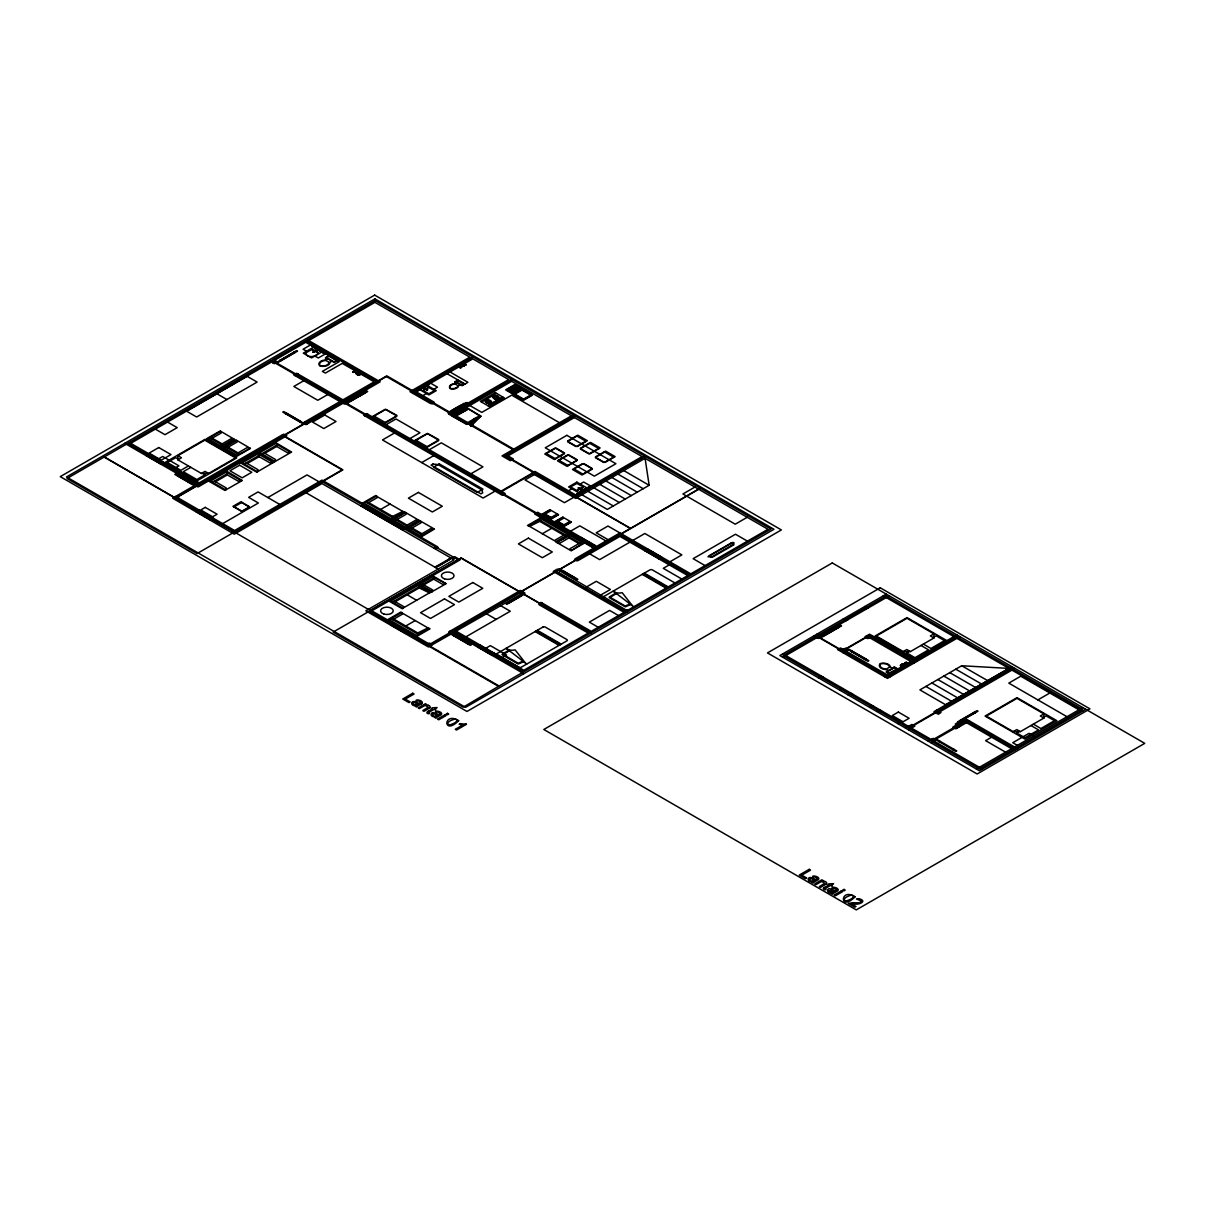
<?xml version="1.0" encoding="UTF-8"?>
<svg xmlns="http://www.w3.org/2000/svg" width="1205" height="1205" viewBox="0 0 1205 1205"><rect width="100%" height="100%" fill="white"/><g stroke="black" fill="none" stroke-linecap="round" stroke-linejoin="round"><path stroke-width="1.5" d="M489.697 401.958L488.371 402.395M426.209 389.637L427.715 389.772L426.901 389.125M579.876 488.176L578.144 487.95L579.228 488.627M497.168 397.635L495.692 398.072M314.068 351.965L316.614 350.354M823.482 888.236C822.669 890.254 827.624 890.103 825.41 888.959M424.055 388.176L427.429 389.396M497.063 397.168L495.888 396.581M236.647 440.428L235.773 440.021L222.232 447.838L236.888 456.288L250.489 448.245L237.024 455.294L223.979 447.763L236.677 440.367L249.721 447.974M275.282 442.371L291.61 452.041L274.318 461.982L257.704 452.523M432.354 591.745L419.656 584.289L432.7 576.758L446.196 583.747L432.565 575.749M584.787 542.928L570.944 550.806L583.054 543.003L569.995 535.472L556.529 542.521L570.146 534.463M424.19 388.221L425.275 388.04M487.121 401.431L488.176 400.919M502.199 654.195L508.796 650.293M503.645 654.195L509.414 650.775M609.248 597.002L615.845 593.101M610.694 597.002L616.463 593.583M578.445 487.98L582.241 489.426L579.831 488.417M314.204 352.101L312.818 352.071L313.887 351.438M331.571 360.943L329.944 362.81A6.974 4.022 0 0 1 320.289 366.079A2.29 1.326 0 0 1 319.446 365.582A6.974 4.022 0 0 1 325.079 360.009L328.317 359.075M459.918 384.47L458.578 386.022A5.784 3.344 0 0 1 450.565 388.718A1.898 1.1 0 0 1 449.872 388.311A5.784 3.344 0 0 1 454.541 383.687L457.237 382.919M422.036 703.389C424.281 700.512 414.204 698.554 416.403 701.114M470.507 424.973L480.042 416.418L471.245 425.229L468.7 424.1L474.168 418.903M471.637 425.787L471.471 425.952A2.651 1.536 0 0 0 472.932 424.341M475.086 418.346L469.122 424.07L470.658 424.853M581.91 489.712L578.475 488.311M428.829 712.396L433.619 709.579L435.803 709.745L434.568 709.037L437.084 707.576L432.444 707.817L431.495 708.359L432.399 708.886L428.242 711.281M825.335 888.477L830.109 885.66L832.293 885.826L831.073 885.118L833.589 883.657L828.95 883.898L828.001 884.44L828.904 884.952L824.747 887.362M305.603 352.975L311.944 349.42L317.924 352.749M570.914 486.73L576.909 483.416L583.25 486.971L576.984 490.601L570.944 487.106M583.22 487.332L576.984 490.586M459.798 366.425L461.184 367.45M902.214 666.455L900.768 665.386M257.418 471.893L242.295 462.825L257.96 453.788L273.083 462.509L273.942 461.907M419.506 520.726L418.783 520.229L406.1 527.549L393.041 520.018L405.648 512.441M488.959 400.964L489.531 401.401M377.301 497.605L367.646 503.178M402.56 614.068L392.83 619.701M554.978 540.217L564.708 534.598M427.338 389.818L426.63 389.802M356.213 373.068L357.117 373.068M462.012 365.657L462.916 365.657M462.916 366.049L462.057 366.079M903.675 664.121L904.578 664.121M904.563 664.527L903.705 664.527M316.674 350.806L314.189 351.514L315.454 350.565M894.246 667.766L896.701 668.745M421.283 703.901L418.045 705.784A15.665 9.053 0 0 0 417.307 706.266A3.781 2.184 0 0 0 416.644 707.034L415.363 706.296A3.736 2.154 0 0 1 416.011 705.633C410.378 706.612 410.212 699.879 415.65 701.882A8.33 4.805 0 0 1 416.433 702.184L416.99 702.425A17.954 10.363 0 0 0 419.581 703.464M424.446 388.131L425.214 388.115M272.933 362.871L275.93 361.154M280.087 360.37L293.975 352.357M280.614 360.687L294.592 352.719M290.164 355.415L277.963 362.464L274.499 360.325L305.739 342.28L339.253 361.636L322.368 371.381L325.365 373.098L342.235 363.368L374.198 381.819L342.958 399.849L296.641 373.249L293.523 374.77L339.961 401.581L304.428 422.096L307.426 423.814M310.257 345.082L303.088 349.224L306.582 351.242M312.261 346.227L323.482 352.704M312.969 347.567L303.283 353.14L311.568 357.93L321.238 352.342M146.212 455.716L149.209 453.984M147.522 456.108L159.482 463.021M148.32 455.882L150.113 454.842M325.471 353.863L318.286 358.006L314.851 356.032M328.935 355.686L325.696 357.554L334.207 362.464L337.445 360.596M294.954 375.599L297.951 373.866M326.901 357.313L329.161 356.303L336.255 360.37M326.706 358.141L325.29 358.021L327.112 358.367M158.111 459.12L162.705 456.469L178.958 465.853L174.379 468.504M159.888 462.554L161.681 461.53M336.255 360.807L333.906 361.831L326.901 357.78M303.826 380.705L293.839 386.474L317.789 400.286L327.76 394.532M160.19 463.774L163.172 462.042M177.873 455.716L204.805 440.156L235.532 457.9L208.601 473.445L201.416 473.445L177.873 459.858L177.873 455.716L181.473 457.78L177.873 459.858M211.297 438.725L221.193 433.017L220.364 431.661M221.178 444.434L231.074 438.71L233.409 439.192M188.447 465.958L180.871 470.342L167.299 462.509L175.689 457.674L177.873 458.939M354.014 371.532L352.884 372.179L355.008 372.104M353.291 372.179L354.21 371.652M353.592 372.36L355.596 371.2M354.707 371.938L355.716 371.697M355.219 372.225L352.884 371.953M190.842 467.344L183.265 471.712L196.837 479.545L205.212 474.71L203.012 473.445M356.966 372.42L355.596 373.204L358.111 373.083M177.677 476.065L178.626 475.508M285.645 413.737L286.594 413.179M227.218 447.718L237.114 442.009L236.27 440.653M357.719 373.414A5.92 3.419 0 0 1 356.379 374.047L357.162 374.484A5.92 3.419 0 0 1 358.247 373.716L357.629 373.369M358.442 374.092L357.524 374.635L359.843 374.906L358.156 373.776M358.653 374.213L357.524 374.86L359.647 374.785M359.361 373.806L357.915 374.86M358.216 375.041L360.235 373.866M358.518 375.207L360.355 374.378M201.416 473.445L205.016 471.366L208.601 473.445M237.099 453.426L246.995 447.703L249.33 448.185M191.565 484.079L192.514 483.521L178.415 475.629M299.518 421.75L300.482 421.193M196.581 484.5L194.427 485.736L174.8 474.409L175.764 473.851L182.934 477.993M282.527 434.869L283.717 434.192L286.835 435.713L198.027 486.986L183.175 478.144M304.549 422.157L302.395 423.407L282.768 412.065L283.717 411.523L290.902 415.665M350.173 400.768L364.061 392.755M350.7 401.069L364.678 393.116M348.049 402.862L360.37 395.601M360.491 395.662L367.676 391.52L366.712 390.962L344.449 404.097L343.018 403.268M212.502 482.211L228.167 473.173M261.771 453.773L277.436 444.72M244.284 463.97L259.949 454.933M215.499 481.744L227.368 474.906M247.281 463.503L259.15 456.665M264.784 453.306L276.638 446.468M225.275 489.592L226.284 487.98L214.4 481.111M240.94 480.554L238.138 481.126L226.254 474.273M274.544 461.138L275.553 459.527L263.669 452.673M290.209 452.101L287.408 452.688L275.523 445.82M257.057 471.351L258.066 469.724L246.181 462.871M272.722 462.298L269.92 462.886L258.036 456.032M208.435 480.976L224.913 490.42L242.341 480.479L226.013 470.824M273.234 462.569L256.831 472.179L240.217 462.735M195.782 511.553L198.765 509.82M197.078 511.944L209.037 518.858M197.876 511.718L199.669 510.679M364.979 416.026L367.977 414.294M372.164 416.719L385.525 409.188L396.852 415.409M412.954 393.417L472.812 358.864L508.706 379.59L448.863 414.143L451.86 415.876L511.703 381.322L642.069 456.59L575.644 494.939L534.93 471.426L531.932 473.158L575.644 498.388L645.067 458.307L767.992 529.281L690.781 573.851L607.968 526.028L596.219 532.821L608.179 539.72M374.107 416.102L385.329 409.625M429.161 384.32L418.045 390.736L429.266 384.395M461.169 365.778L458.804 367.013L460.581 367.796M464.437 363.759L462.328 365.115L463.503 365.808L462.358 366.471L460.988 365.687M462.63 365.296L463.247 364.934A5.92 3.419 0 0 0 464.573 365.567L463.805 366.019A5.92 3.419 0 0 0 462.705 365.251M461.56 366.019L459.256 367.495L461.575 367.224L460.656 366.697M463.338 364.995L466.214 364.558L463.895 364.814M463.805 366.019L464.573 365.567M424.717 388.718L426.525 389.622M425.501 388.281L426.555 389.14L424.898 388.673M423.271 390.254L428.543 387.347L434.116 390.465M428.784 387.377L423.181 390.616L428.86 393.779L434.116 390.872M209.444 518.406L211.237 517.367M422.97 395.571L426.314 393.643M433.86 389.275L437.52 387.167L430.652 383.205M209.745 519.611L212.728 517.879M233.936 506.959L241.904 502.349M385.178 422.503L396.4 416.026M456.062 381.458L457.403 380.69M384.139 423.618L396.852 416.282M455.882 382.136L455.053 381.849M456.228 382.331L454.707 382.045L457.734 380.102L464.799 384.184L467.917 382.301L450.068 371.984M386.037 424.717L396.008 418.963L419.958 432.791L409.971 438.545M242.115 511.101L249.089 507.079M242.416 511.282L249.39 507.245M222.669 523.618L258.382 502.997L248.652 497.364L258.081 491.911L279.801 504.458M267.826 497.545L307.049 474.906L319.009 481.804M462.434 385.148L463.789 384.365M433.529 402.967L434.327 402.5L433.333 401.928M433.725 403.073L432.128 403.991L430.938 403.298M394.442 433.032L382.482 439.945L483.1 498.042L495.074 491.128M322.563 481.578L342.913 469.845L283.868 435.743L342.506 401.883L596.068 548.275L520.259 592.032L461.214 557.945L458.021 559.783L322.368 481.699L234.779 532.264L370.236 610.468L457.81 559.903M460.054 405.603L449.887 411.477L451.679 412.517M452.387 410.152L464.03 403.524M452.809 415.861L466.214 408.118M453.05 415.996L466.456 408.254M454.662 416.915L468.067 409.173M414.068 440.894L427.413 433.378L438.756 439.599M481.578 402.063L496.535 393.417M416.011 440.292L427.233 433.815M507.049 389.531L514.023 385.51M487.754 405.633L502.726 396.987M488.552 405.513L502.515 397.454M494.502 402.334L497.047 400.858M495.059 402.651L497.605 401.19M489.546 406.085L503.524 398.027M520.605 389.983L514.806 393.327L508.118 389.471M515.604 393.794L521.388 390.45M466.124 423.527L479.53 415.785M427.082 446.694L438.304 440.217M426.028 447.808L438.756 440.473M429.326 449.721L441.301 442.807L482.949 466.847L470.974 473.761M524.205 398.75L529.989 395.406M524.205 399.442L531.179 395.406M421.69 462.584L433.664 455.671M362.223 503.298L375.809 495.451M376.683 495.948L364.121 503.208L391.459 518.994L404.021 511.733M361.139 506.13L364.136 504.398M362.434 506.537L375.011 513.782M363.232 506.296L365.04 505.272M380.599 509.474L390.028 504.036M375.403 513.33L377.496 512.11M375.809 514.249L388.371 521.509M376.608 514.023L378.4 512.984M391.535 516.945L402.786 511.402M388.778 521.042L390.571 520.003M571.456 415.815L502.033 455.897L510.378 460.717L513.375 458.985L508.013 455.897L574.439 417.533M391.309 520.093L405.151 512.215L418.783 520.229M389.17 521.961L402.334 528.875M389.968 521.735L391.761 520.696M396.294 519.973L406.19 514.249L405.347 512.908M406.16 525.681L416.071 519.957L418.391 520.439M401.235 529.281L404.232 527.549M402.44 529.974L405.437 528.242M405.964 528.543L420.003 520.786L434.418 529.07L420.816 537.129M411.146 528.543L421.042 522.834L420.199 521.479M554.933 448.124L544.765 453.999L554.345 459.527L564.512 453.652M546.317 453.517L555.294 448.32M567.615 441.045L577.782 435.171L587.362 440.699L577.18 446.573M567.977 441.256L576.954 436.074M421.012 534.252L430.923 528.528L433.243 529.01M433.634 528.799L420.952 536.12L407.893 528.588L420.5 521.027M555.174 458.623L564.151 453.442M576.833 446.362L585.811 441.181M567.615 454.933L557.433 460.807L567.013 466.335L577.195 460.461M534.342 474.544L525.034 479.921L564.437 502.681L573.746 497.304M559 460.325L567.977 455.144M580.373 448.29L590.555 442.416L600.135 447.959L589.953 453.818M580.735 448.501L589.712 443.32M567.856 465.431L576.833 460.25M589.591 453.622L598.569 448.441M434.357 548.395L437.34 546.663L322.006 480.087L234.629 530.531L178.611 498.192M582.633 463.609L572.45 469.483L582.03 475.011L592.197 469.137M574.017 468.986L582.994 463.805M595.39 456.966L605.573 451.092L615.137 456.62L604.97 462.494M595.752 457.177L604.729 451.995M582.874 474.107L591.851 468.926M604.609 462.283L613.586 457.102M434.915 567.194L451.273 557.749L453.065 558.789M437.927 566.169L449.57 559.527L448.878 559.135M568.459 490.796L571.893 488.808M580.177 484.033L583.672 482.015L590.857 486.157M435.713 567.645L441.693 564.196M441.889 564.076L454.255 556.71L455.46 557.403M452.703 558.984L455.701 557.267L460.144 559.828L371.803 610.83L428.423 643.515M579.726 488.417L580.689 489.622M577.075 493.689L588.823 487.061L577.195 493.764M541.617 514.445L549.917 509.715L558.563 514.686L550.399 519.521M421.298 585.253L434.357 577.707M392.529 602.123L419.867 586.353M544.6 514.369L550.534 510.95L550.037 510.137M423.814 584.862L433.695 579.153M395.255 601.717L419.144 587.935M527.459 525.516L541.06 517.668M528.332 526.028L540.909 518.768L568.248 534.553L555.671 541.813M540.834 520.801L529.643 526.389M550.519 517.788L556.469 514.369L557.87 514.656M402.952 608.163L430.306 592.378M431.947 591.399L432.791 590.043L422.895 584.335M445.007 583.853L442.672 584.35L432.776 578.626M445.428 584.079L431.45 592.032M554.451 521.855L562.75 517.126L571.396 522.096L563.232 526.931M387.392 619.822L400.994 611.974M557.433 521.78L563.368 518.346L562.871 517.548M401.868 612.486L389.29 619.747L416.629 635.532L429.206 628.272M542.325 533.725L551.769 528.287M563.353 525.199L569.302 521.78L570.703 522.066M391.098 625.425L394.095 623.693M393.192 625.591L394.984 624.552M645.067 458.307L649.149 485.284L607.32 509.429L581.94 494.758M405.769 626.013L415.213 620.56M570.507 531.224L579.816 525.847L606.025 540.97M404.76 632.279L406.552 631.239M569.935 537.34L560.039 543.063L557.704 542.566M405.061 633.484L408.058 631.751M578.34 539.207L581.337 537.475M416.704 633.484L427.956 627.926M579.831 539.72L582.03 538.228M416.478 636.617L430.08 628.769M579.816 543.048L569.92 548.757L570.748 550.113M591.399 546.392L594.005 545.127M694.878 487.076L682.904 493.975L735.246 524.19L747.205 517.291M592.303 547.266L595.3 545.534M619.927 532.941L596.716 546.347L537.641 512.245L534.659 513.978L593.719 548.079L575.267 558.728L578.264 560.461L619.927 536.406L687.799 575.583L627.112 610.619L556.921 569.317L553.261 571.441L624.115 612.351L591.203 631.345L541 602.364L539.403 603.283M557.343 569.558L558.533 568.881L577.09 579.816L577.888 579.349L561.53 569.905L559.738 570.944M575.689 558.969L574.499 559.662L577.09 560.928L578.084 560.355M523.844 592.468L428.423 646.965L365.823 610.83L454.149 559.828L322.006 483.536L234.267 534.192L172.631 498.192L282.407 434.809L285.404 436.541M523.241 593.96L506.085 603.871L506.883 604.323L523.241 594.878L521.449 593.839M508.661 602.59L520.229 595.903M523.452 594.08L525.049 593.146L520.349 590.435L448.591 632.007L471.336 644.856L470.372 645.413L450.745 634.086M509.097 602.846L520.681 596.159M563.127 571.757L563.925 571.29M453.622 635.743L454.571 635.186M632.866 540.412L644.841 533.499L681.879 554.887L669.905 561.801M465.928 636.827L510.272 611.221L500.301 605.467M629.899 542.16L599.653 559.617L589.682 553.863M574.695 578.43L575.493 577.978M467.495 643.756L468.459 643.199M539.614 603.404L538.816 603.871L539.81 604.443M542.205 603.057L539.207 604.789L588.206 633.077L523.813 670.251L455.942 631.074M477.662 647.07L480.659 645.338M644.63 550.67L647.627 548.938M478.957 647.462L490.932 654.375M648.32 549.691L660.295 556.59M479.756 647.236L481.548 646.196M646.136 551.182L647.929 550.143M586.323 587.061L596.294 581.307L610.393 589.456L600.421 595.21M485.766 648.29L490.36 645.639L506.612 655.023L502.018 657.674M491.324 653.923L493.116 652.884M657.704 557.855L659.496 556.831M491.625 655.128L494.622 653.396M658.593 558.728L661.59 556.996M669.242 564.874L663.262 568.323L681.819 579.033M523.03 661.214L518.18 663.217L503.705 654.842M523.648 661.696L518.18 664.045L502.229 654.797M630.079 604.021L625.154 605.995L610.754 597.65M438.002 715.183L437.566 715.439A4.443 2.561 0 0 1 436.165 716.056M630.697 604.503L625.32 606.868L609.308 597.65M886.262 594.11L779.861 655.55L979.379 770.748L1085.795 709.308M845.021 619.988L866.561 607.561M782.843 657.267L889.26 595.842M833.182 629.597L818.331 638.439L813.842 635.924M833.423 629.462L840.593 625.305L841.557 625.862L834.372 630.004M837.942 627.097L823.964 635.05L824.792 635.532M824.582 635.412L838.56 627.459L837.731 626.977M834.131 630.155L821.93 637.204L816.839 634.192M838.861 650.369L841.858 648.636M843.184 649.405L844.087 648.877L847.07 650.61M844.208 648.953L845.639 648.124L867.901 661.259L868.865 660.702L861.68 656.559M866.229 636.24L864.783 637.068L867.901 638.59L872.51 635.924M843.184 652.854L849.224 649.359L861.439 656.409M851.137 651.574L852.101 651.031M818.466 677.828L821.449 676.11M822.051 677.828L823.241 677.15M865.024 659.587L865.988 659.045M903.223 651.589L906.808 649.51L910.408 651.589L933.935 637.987L933.935 633.845L907.004 618.301L876.291 636.029L903.223 651.589L910.408 651.589M933.935 633.845L930.35 635.924L933.935 637.987M840.005 688.206L841.195 687.513M840.005 690.269L843.003 688.552M908.811 651.589L906.612 652.854L914.987 657.689L928.558 649.856L920.966 645.473M933.935 637.068L936.134 635.803L944.509 640.638L930.953 648.471L923.361 644.103M894.215 667.781L887.272 671.788M848.154 694.969L851.137 693.252M902.786 664.151L901.506 664.301L902.786 664.151A5.92 3.419 0 0 0 903.886 664.919M906.401 662.132L905 662.946L905.934 663.473M903.253 665.175L900.376 665.612L902.696 665.356M905.015 664.151L907.335 662.675L905 662.72L906.341 663.247M851.739 694.969L852.944 694.291M903.961 664.874L903.343 665.235A5.92 3.419 0 0 0 902.018 664.603M902.153 666.41L904.262 665.055M905.422 664.392L907.847 663.202M884.47 676.698L956.875 634.884M959.873 636.617L887.452 678.415L837.49 649.495L840.593 647.974L890.45 676.698M869.694 705.347L870.899 704.654M869.694 707.41L872.691 705.693M876.713 711.462L879.695 709.73M880.298 711.462L881.503 710.769M961.726 665.747L919.897 689.893L945.564 704.714L1008.977 668.413L961.726 665.747L987.633 680.629M898.252 721.825L899.457 721.132M898.252 723.904L901.25 722.172M905.527 728.106L911.914 724.416L914.896 726.148L908.525 729.838M1011.944 666.666L933.935 711.703L938.364 714.264L941 712.471L939.795 711.778M936.933 713.435L1014.926 668.398M969.663 714.927L957.448 721.976L959.602 723.211M969.904 714.776L977.089 710.634L978.038 711.191L955.294 724.039L959.557 726.69M960.445 720.379L974.423 712.411M961.063 720.741L974.95 712.727M928.332 741.271L933.514 738.334L955.776 751.468L956.74 750.911L937.113 739.584L931.314 742.988M956.559 728.423L969.483 720.952M939.026 741.798L939.975 741.241M1037.882 699.909L1049.856 692.995M952.914 749.811L953.863 749.254M991.61 737.189L985.63 740.653L1005.573 752.161M1013.209 731.631L1016.794 729.567L1020.394 731.631L1043.922 718.044L1043.922 713.902L1016.99 698.358L986.277 716.086L1013.209 731.631L1020.394 731.631M1043.922 713.902L1040.337 715.966L1043.922 718.044M1018.797 731.631L1016.598 732.896L1024.973 737.746L1038.544 729.914L1030.968 725.531M1043.922 717.126L1046.121 715.86L1054.496 720.695L1040.939 728.528L1033.348 724.145M976.396 769.016L1082.798 707.576M429.387 592.905L418.135 587.347M439.057 714.58L438.966 714.625A17.954 10.363 0 0 1 436.391 713.586L435.894 713.39A8.33 4.805 0 0 0 435.02 713.059C430.155 710.83 429.206 717.397 435.382 716.809A3.736 2.154 0 0 0 434.719 717.472L436.014 718.21A3.781 2.184 0 0 1 436.677 717.442A15.665 9.053 0 0 1 437.415 716.975L440.653 715.077A7.501 4.338 0 0 0 441.407 714.565C443.606 711.703 433.514 709.73 435.758 712.291M816.192 879.469L816.101 879.514A17.954 10.363 0 0 1 813.526 878.49L813.029 878.294A8.33 4.805 0 0 0 812.155 877.948M835.562 890.646L835.472 890.706A17.954 10.363 0 0 1 832.896 889.667L832.474 889.516A8.33 4.805 0 0 0 831.525 889.139C826.193 886.925 826.133 893.673 831.872 892.89A3.736 2.154 0 0 0 831.224 893.553L832.504 894.291A3.781 2.184 0 0 1 833.182 893.523A15.665 9.053 0 0 1 833.92 893.056L837.159 891.158A7.501 4.338 0 0 0 837.912 890.646C840.277 887.965 830.23 885.705 832.263 888.371A3.148 1.823 0 0 1 836.541 889.712A2.139 1.235 0 0 1 835.758 890.495M896.701 669.167L889.004 673.203M314.189 351.965L316.207 350.956M233.83 438.982L220.169 430.968L206.326 438.846L220.967 447.296L234.568 439.433L233.71 439.027L221.102 446.302L208.058 438.771L220.726 431.254M557.312 542.777L570.372 550.354M463.443 364.332L464.392 364.528M436.044 716.056C431.962 717.352 431.209 712.065 435.547 714.294A14.114 8.149 0 0 0 437.987 715.198M813.179 880.945C809.022 882.256 808.314 877.014 812.682 879.183M558.352 514.55L550.489 518.918L542.657 514.399L550.218 509.866M847.145 900.707L850.218 899.502A24.718 14.279 0 0 0 851.905 898.493L853.502 896.957A2.455 1.416 0 0 0 850.805 895.21L847.416 896.535A23.98 13.842 0 0 0 845.729 897.544L844.133 899.096A2.546 1.461 0 0 0 846.995 900.813L846.964 900.722M454.315 719.219L450.926 720.454A23.98 13.842 0 0 0 449.224 721.464L447.627 723.015A2.546 1.461 0 0 0 450.489 724.732L453.713 723.422A24.718 14.279 0 0 0 455.4 722.428L456.996 720.876A2.455 1.416 0 0 0 454.3 719.129M492.634 397.364L493.779 397.364M497.996 397.364L499.141 397.364M485.148 401.687L486.293 401.687M490.51 401.687L491.655 401.687M812.155 877.948C807.245 875.734 806.416 882.331 812.516 881.714A3.736 2.154 0 0 0 811.854 882.361L813.149 883.099A3.781 2.184 0 0 1 813.812 882.331A15.665 9.053 0 0 1 814.55 881.864L817.788 879.966A7.501 4.338 0 0 0 818.557 879.469C820.801 876.592 810.573 874.619 812.908 877.195M888.748 670.477L885.509 669.543A6.974 4.022 0 0 1 879.861 663.97A2.29 1.326 0 0 1 880.719 663.473A6.974 4.022 0 0 1 890.375 666.726L891.986 668.609M571.17 521.961L563.322 526.329L555.49 521.81L563.051 517.261M290.676 452.357L275.448 443.576L259.783 452.628L274.981 461.41M241.407 480.795L226.179 472.029L210.513 481.066L225.757 489.938M416.177 703.102C412.517 700.692 411.733 705.648 416.779 704.85A4.443 2.561 0 0 0 418.15 704.232L418.647 703.991A14.114 8.149 0 0 1 416.207 703.087M356.243 373.475L357.237 373.686M887.272 672.194L888.944 673.173M883.265 595.842L1082.798 711.04M1078.957 709.805L1020.755 676.201L1008.796 683.115L1066.982 716.704M515.228 385.51L531.179 394.713M529.989 394.713L514.505 385.781L507.531 389.818L523 398.75M513.21 386.534L519.897 390.39M513.014 386.639L519.701 390.51M512.351 387.016L519.039 390.887M512.155 387.136L518.843 391.007M511.357 387.603L518.24 391.339M510.724 387.965L517.412 391.836M510.513 388.085L517.201 391.941M509.926 388.432L516.614 392.288M946.904 640.638L907.004 617.608L875.086 636.029L914.987 659.075M509.715 388.537L516.403 392.408M509.128 388.884L515.815 392.755M508.917 389.004L515.604 392.86M464.889 364.241L466.214 364.784L464.091 364.708M508.329 389.351L515.017 393.207M463.503 363.79L465.522 364.949M507.049 390.224L523 399.442M559.481 422.729L511.703 395.135L481.789 412.411L469.814 405.498M460.446 366.802L461.575 367.45L459.451 367.374M458.864 366.471L460.882 367.63M589.35 443.109L598.93 448.637M604.368 451.785L613.948 457.313M576.593 435.864L586.157 441.392M864.768 606.522L867.766 608.239M864.768 608.585L865.973 609.278M747.446 541.135L735.487 534.237L693.116 558.683L705.091 565.597M580.735 448.787L589.109 453.622M595.752 457.448L604.127 462.283M567.977 441.527L576.351 446.362M567.615 441.738L575.99 446.573M580.373 448.983L588.763 453.818M595.39 457.659L603.78 462.494M447.07 373.716L464.934 384.018L462.102 385.736L455.053 381.654M458.066 380.69L463.789 383.988M955.776 669.182L981.623 684.063M456.062 381.849L461.771 385.148M949.796 672.631L975.613 687.513M568.805 454.933L577.195 459.768M583.823 463.609L592.197 468.444M556.138 448.124L564.512 452.96M568.444 455.144L576.833 459.979M583.461 463.805L591.851 468.64M555.776 448.32L564.151 453.17M846.814 618.963L848.019 619.641M605.859 480.946L631.269 495.601M943.831 676.065L969.603 690.947M843.229 618.963L846.211 620.68M916.779 661.485L869.513 634.192L866.109 636.165L869.091 637.897M463.85 403.419L464.648 403.886M866.531 635.924L913.797 663.217M428.739 384.305L417.999 390.495M558.638 460.114L568.218 465.642M573.655 468.79L583.22 474.318M545.955 453.306L555.535 458.834M599.879 484.395L625.274 499.066M937.851 679.53L963.593 694.381M427.624 385.69L436.255 390.661L428.875 394.924L420.259 389.938M480.584 416.403L466.456 407.697L481.051 416.132L466.697 424.431L452.086 415.996L467.179 424.145M906.009 662.373L906.928 662.901M1033.619 735.984L1029.025 733.333L1012.772 742.717L1017.351 745.368M905.708 662.539L907.726 663.699M460.159 405.663L467.043 402.5L448.094 413.21L449.284 413.902M466.862 409.866L455.129 415.8L455.851 416.222M905.603 664.482L903.072 664.362L904.443 665.16M902.5 665.461L900.376 665.386L901.506 666.034M903.208 665.868L901.37 665.039M593.899 487.859L619.295 502.515M901.069 665.22L903.087 666.38M931.872 682.979L957.583 697.831M588.853 487.302L577.632 493.779M452.282 410.107L453.08 410.559M974.212 712.291L975.161 712.848M897.861 668.956L894.622 667.088L886.112 671.998L889.35 673.866M415.951 391.685L433.514 401.822L430.516 403.555L409.971 391.685L469.814 357.132L374.921 302.334L308.721 340.563L380.178 381.819L305.98 424.642L291.143 415.8M893.613 667.66L894.215 667.088L893.206 667.901M587.904 491.309L613.315 505.98M925.877 686.428L951.573 701.265M851.89 651.152L865.868 659.105M851.363 651.453L865.25 659.466M1017.547 748.712L966.485 719.234L952.673 727.278L955.776 728.799L956.981 728.106L954.044 726.419M963.503 720.952L1014.55 750.429M960.325 720.304L961.289 720.861M323.437 352.96L311.824 346.257L323.317 353.035M355.52 371.592L354.662 371.155L356.785 372.526M357.93 373.189L360.295 374.409M353.818 371.426L356.379 372.752M356.379 374.047L357.162 374.484M311.673 349.465C327.444 352.387 308.209 361.319 305.648 353.366M936.451 710.257L939.433 711.989M647.326 549.103L661.289 557.177M644.931 550.489L658.894 558.548M363.85 392.634L364.799 393.176M293.764 352.237L294.713 352.794M385.931 409.625L396.4 415.68M427.82 433.815L438.304 439.87M290.059 355.339L297.59 351.137L296.641 350.58L274.379 363.714L271.502 362.042L130.743 443.32L199.202 482.844M279.876 360.25L280.84 360.807M349.962 400.647L350.911 401.19M545.157 514.053L551.077 517.472M557.975 521.464L563.91 524.883M543.651 513.827L551.483 518.346M556.484 521.238L564.302 525.757M373.655 415.846L385.63 422.759M415.559 440.036L427.534 446.95M644.344 573.113L668.278 586.94M932.022 739.132L935.02 740.864M345.895 401.611L348.109 402.816M643.621 573.535L667.57 587.347M782.843 653.818L982.376 769.016M581.036 537.641L594.999 545.714M642.913 573.942L666.847 587.769M581.428 538.575L593.402 545.473M642.19 574.363L666.124 588.191M578.641 539.027L592.604 547.085M568.353 536.421L581.397 543.952M539.102 519.807L566.44 535.592M569.016 537.867L578.897 543.576M539.825 521.388L563.699 535.171M528.664 525.832L556.002 541.617M563.744 571.396L575.388 578.023M286.383 413.3L300.361 421.268M285.856 413.601L299.744 421.63M618.527 615.574L609.579 610.408L589.32 622.111L598.252 627.278M216.915 393.779L226.886 399.533M376.352 496.144L403.69 511.929M368.655 502.59L392.544 516.373M397.213 519.445L407.079 525.139M412.065 528.016L421.931 533.725M365.928 502.169L393.267 517.954M394.698 519.054L407.757 526.585M409.549 527.624L422.609 535.171M437.099 546.799L438.304 547.492L435.713 548.757L434.704 548.185M363.835 504.579L405.136 528.408M520.063 595.797L520.861 596.264M361.44 505.949L402.741 529.793M508.48 602.485L509.278 602.937M437.31 565.808L438.108 566.275M228.137 447.191L238.018 452.884M212.216 438.198L222.097 443.892M306.055 492.755L438.198 569.046M209.715 437.807L222.759 445.338M225.636 446.799L238.68 454.33M537.294 630.305L561.229 644.133M536.571 630.727L560.521 644.539M535.864 631.134L559.798 644.961M535.14 631.556L559.075 645.383M167.555 422.066L177.21 427.639L164.995 434.689L155.34 429.116M486.202 613.616L496.174 619.37M431.511 592.062L417.909 584.214L388.823 600.994L402.41 608.856M430.637 592.574L418.06 585.314L390.721 601.084L403.283 608.344M407.2 594.818L416.629 600.271M249.39 506.672L240.91 501.777L232.927 506.386L241.407 511.282M241.618 502.53L249.089 506.838M148.908 454.149L162.871 462.223M480.358 645.503L494.321 653.577M146.513 455.535L160.476 463.594M477.963 646.889L491.926 654.948M196.46 484.425L199.458 486.157M124.748 443.32L196.204 484.576M234.237 506.793L241.708 511.101M449.902 631.104L523.813 673.716M177.888 475.945L191.776 483.958M394.261 601.129L403.976 606.748M453.833 635.607L467.721 643.636M401.536 612.667L428.875 628.453M393.839 619.114L417.713 632.911M391.098 618.692L418.436 634.478M431.345 644.163L429.432 643.063L428.001 643.892L430.878 645.549M198.464 509.986L212.441 518.06M431.119 644.313L432.068 644.856M174.921 496.867L177.918 498.599M104.323 456.936L175.343 497.936L198.674 484.47L127.655 443.47L67.028 478.475L197.093 553.562L342.115 469.845L283.461 435.969L175.734 498.177L234.388 532.038M393.794 623.859L407.757 631.932M104.127 457.041L234.192 532.143M196.084 511.372L210.047 519.43M391.399 625.244L405.362 633.303M851.122 903.675L856.002 906.491L854.827 907.169L848.245 903.358L854.481 902.711A24.778 14.309 0 0 0 858.427 902.816C867.871 900.843 849.962 898.553 859.301 898.749C868.383 901.43 857.418 905.738 852.974 903.584A6.838 3.946 0 0 0 851.107 903.645M465.733 723.798L466.516 724.265L456.499 730.049L455.279 729.341L463.082 724.838A10.755 6.206 0 0 1 459.18 724.25L460.34 723.587A8.706 5.031 0 0 0 465.748 723.859M617.834 474.032L643.199 488.718M611.854 477.481L637.234 492.167M623.813 470.583L649.149 485.284M312.954 352.237L314.535 351.8M428.965 712.923C430.637 714.188 426.073 714.053 426.977 712.17A8.631 4.986 0 0 1 428.272 711.296M633.785 606.853L613.209 591.098A6.884 3.977 0 0 0 622.142 592.664L632.595 605.949M526.736 664.045L506.16 648.29A6.884 3.977 0 0 0 515.092 649.856L525.546 663.142M435.668 712.17A3.148 1.823 0 0 1 440.036 713.631A2.139 1.235 0 0 1 439.253 714.414M429.658 707.968A7.712 4.458 0 0 1 428.844 708.495L424.024 711.296L422.804 710.589L428.227 707.245L425.772 705.573A1.747 1.009 0 0 0 425.229 705.603L424.476 705.784A6.688 3.871 0 0 0 423.332 706.326L419.37 708.615L418.15 707.907L425.38 703.735L426.48 704.368L425.696 704.94A3.705 2.139 0 0 1 428.558 705.392M428.543 705.422A3.54 2.049 0 0 1 429.869 708.013M422.051 703.389A7.501 4.338 0 0 1 421.283 703.886M416.297 700.994A3.148 1.823 0 0 1 420.666 702.455M420.726 702.47A2.139 1.235 0 0 1 419.882 703.238M673.866 583.717A1.687 0.979 0 0 0 673.866 582.331L652.327 569.89A1.687 0.979 0 0 0 649.932 569.89L604.443 596.159A1.687 0.979 0 0 0 604.443 597.529M628.392 609.971A1.687 0.979 0 0 1 625.998 609.971M823.437 888.221A8.631 4.986 0 0 1 824.777 887.377M826.163 884.033A7.712 4.458 0 0 1 825.35 884.56L820.53 887.362L819.295 886.654L824.717 883.325L822.277 881.653A1.747 1.009 0 0 0 821.72 881.683L820.982 881.864A6.688 3.871 0 0 0 819.837 882.406L815.875 884.681L814.655 883.973L821.885 879.801L822.985 880.448L822.202 881.006A3.705 2.139 0 0 1 825.064 881.473A3.54 2.049 0 0 1 826.374 884.093M812.712 879.168A14.114 8.149 0 0 0 815.122 880.102L814.701 880.328A4.443 2.561 0 0 1 813.3 880.945M812.803 877.059A3.148 1.823 0 0 1 817.171 878.52A2.139 1.235 0 0 1 816.388 879.304M828.648 890.661L832.64 892.107A4.443 2.561 0 0 0 834.026 891.489L834.508 891.248A14.114 8.149 0 0 1 832.083 890.344L828.648 890.661M458.653 720.62C443.063 736.496 442.898 711.131 458.653 720.62M855.158 896.701C839.569 912.652 839.448 887.046 855.158 896.761M733.815 542.913L733.318 544.389L711.462 556.996L707.983 556.74L732.881 542.37L733.815 542.913M480.539 416.162L470.718 425.983L480.539 416.162M498.509 686.368L463.202 707.199L333.122 632.098L368.835 611.507L498.509 686.368M374.665 295.104L60.25 476.638L466.968 711.462L781.382 529.929L374.665 295.104M374.921 298.885L66.501 476.954L465.567 707.35L773.972 529.281L374.921 298.885M271.095 360.656L128.257 443.124L199.277 484.124L342.115 401.657L271.095 360.656M305.799 340.608L271.893 360.19L342.913 401.19L376.819 381.608L305.799 340.608M375.222 300.527L306.401 340.262L377.421 381.262L386.805 375.855L413.134 391.053L472.586 356.74L375.222 300.527M247.161 376.322L186.67 411.236L196.641 417.005L257.132 382.075L247.161 376.322M158.759 447.537L149.104 453.11L161.304 460.159L170.959 454.586L158.759 447.537M204.805 439.464L164.919 462.509L196.837 480.931L236.722 457.9L204.805 439.464M175.764 496.52L174.559 497.213L177.436 498.87L178.867 498.042L175.764 496.52M386.398 376.547L343.305 401.431L499.909 491.836L533.423 472.481L504.293 455.671L513.872 450.143L386.398 376.547M324.793 415.002L312.547 422.066L323.799 428.558L336.029 421.494L324.793 415.002M239.614 465.205L229.959 470.778L242.16 477.828L251.815 472.255L239.614 465.205M365.522 414.053L363.609 415.153L502.229 495.255L505.226 493.538L366.712 413.631L365.522 414.053M205.242 507.38L200.768 509.971L212.607 516.809L217.096 514.219L205.242 507.38M473.384 357.192L413.933 391.52L452.237 413.631L511.673 379.304L473.384 357.192M512.08 379.545L452.628 413.857L514.671 449.676L574.122 415.363L512.08 379.545M495.345 392.725L480.373 401.37L489.351 406.552L504.323 397.921L495.345 392.725M514.625 384.696L505.648 389.878L523.603 400.241L532.58 395.059L514.625 384.696M432.941 464.03L431.089 465.1L480.87 493.854L482.738 492.77L481.759 489.833L438.048 464.588L432.941 464.03M439.253 463.88L433.514 467.209L477.24 492.438L482.979 489.125L439.253 463.88M418.376 492.408L408.39 498.162L432.339 511.989L442.31 506.236L418.376 492.408M574.921 415.815L505.693 455.791L575.719 496.219L644.946 456.243L574.921 415.815M566.862 435.321L545.263 447.808L594.351 476.156L615.906 463.714L566.862 435.321M534.026 472.827L500.512 492.182L596.867 547.808L630.381 528.468L534.026 472.827M576.879 482.136L568.609 486.91L578.28 492.499L586.564 487.709L576.879 482.136M461.214 558.171L369.438 611.161L428.287 645.127L520.063 592.152L461.214 558.171M645.142 456.364L575.523 496.565L630.577 528.347L700.195 488.146L645.142 456.364M528.377 538.138L518.406 543.907L542.34 557.719L552.312 551.965L528.377 538.138M444.479 598.885L420.545 612.697L430.516 618.451L454.466 604.639L444.479 598.885M472.797 582.527L448.863 596.355L458.834 602.108L482.768 588.296L472.797 582.527M556.168 571.532L520.455 592.152L591.083 632.926L626.781 612.306L556.168 571.532M619.611 534.915L556.364 571.426L626.992 612.2L690.224 575.689L619.611 534.915M700.391 488.266L620.394 534.448L691.022 575.222L771.019 529.04L700.391 488.266M520.455 592.378L453.426 631.089L523.844 671.742L590.872 633.047L520.455 592.378M453.426 631.54L429.085 645.594L499.111 686.022L523.452 671.968L453.426 631.54M412.728 693.252L402.756 699.02L408.992 702.605L410.167 701.928L405.257 699.096L414.053 694.02L412.728 693.252M542.883 627.082L497.394 653.351A1.687 0.979 0 0 0 497.394 654.722L518.948 667.163A1.687 0.979 0 0 0 521.343 667.163L566.817 640.909A1.687 0.979 0 0 0 566.817 639.524L545.278 627.082A1.687 0.979 0 0 0 542.883 627.082M731.058 543.078L709.203 555.701L712.065 557.358L733.935 544.735L731.058 543.078M444.75 714.911L437.52 719.084L438.756 719.792L445.971 715.619L444.75 714.911M447.492 713.33L446.091 714.143L447.311 714.851L448.727 714.038L447.492 713.33M832.278 562.946L543.817 729.492L856.288 909.896L1144.75 743.349L832.278 562.946M880.253 587.799L767.465 652.914L977.15 773.987L1089.953 708.871L880.253 587.799M816.568 636.18L783.054 655.535L908.329 727.865L1011.462 668.323L957.011 636.873L887.377 677.074L816.568 636.18M886.187 595.993L816.96 635.954L842.461 650.685L869.001 635.366L913.917 661.289L956.604 636.647L886.187 595.993M869.031 635.833L842.898 650.926L887.377 676.608L913.511 661.53L869.031 635.833M889.561 667.193L886.308 669.076A6.492 3.751 0 0 1 880.162 664.422A2.29 1.326 0 0 1 881.503 663.654A6.492 3.751 0 0 1 889.561 667.193M898.343 712.065L892.287 715.559L903.057 721.78L909.112 718.285L898.343 712.065M1012.08 668.655L908.932 728.212L930.878 740.879L966.38 720.379L1015.062 748.486L1082.692 709.429L1012.08 668.655M966.576 721.418L931.872 741.452L979.545 768.986L1014.264 748.938L966.576 721.418M1016.99 697.665L985.072 716.086L1024.973 739.117L1056.89 720.695L1016.99 697.665M809.233 869.332L799.261 875.086L805.497 878.686L806.672 878.008L801.762 875.176L810.558 870.1L809.233 869.332M841.256 890.992L834.026 895.164L835.246 895.872L842.476 891.7L841.256 890.992M843.997 889.411L842.596 890.224L843.816 890.917L845.217 890.118L843.997 889.411M457.9 385.63L455.219 384.079A5.392 3.103 0 0 0 450.113 387.935A1.898 1.1 0 0 0 451.227 388.582A5.392 3.103 0 0 0 457.9 385.63M329.131 362.344L325.892 360.476A6.492 3.751 0 0 0 319.747 365.13A2.29 1.326 0 0 0 321.072 365.898A6.492 3.751 0 0 0 329.131 362.344M487.227 402.801A2.259 1.31 0 0 0 490.661 401.732A2.259 1.31 0 0 0 487.332 400.542A2.259 1.31 0 0 0 487.227 402.801M486.925 403.073A2.817 1.627 0 0 0 491.233 401.732A2.817 1.627 0 0 0 487.076 400.256A2.817 1.627 0 0 0 486.925 403.073M494.396 398.75A2.817 1.627 0 0 0 498.704 397.424A2.817 1.627 0 0 0 494.547 395.933A2.817 1.627 0 0 0 494.396 398.75M494.698 398.478A2.259 1.31 0 0 0 498.147 397.409A2.259 1.31 0 0 0 494.818 396.219A2.259 1.31 0 0 0 494.698 398.478M444.54 578.882A6.326 3.66 0 0 0 454.044 575.704A6.326 3.66 0 0 0 444.54 572.541A6.326 3.66 0 0 0 444.54 578.882M383.732 613.993A6.326 3.66 0 0 0 393.237 610.814A6.326 3.66 0 0 0 383.732 607.651A6.326 3.66 0 0 0 383.732 613.993"/></g></svg>
